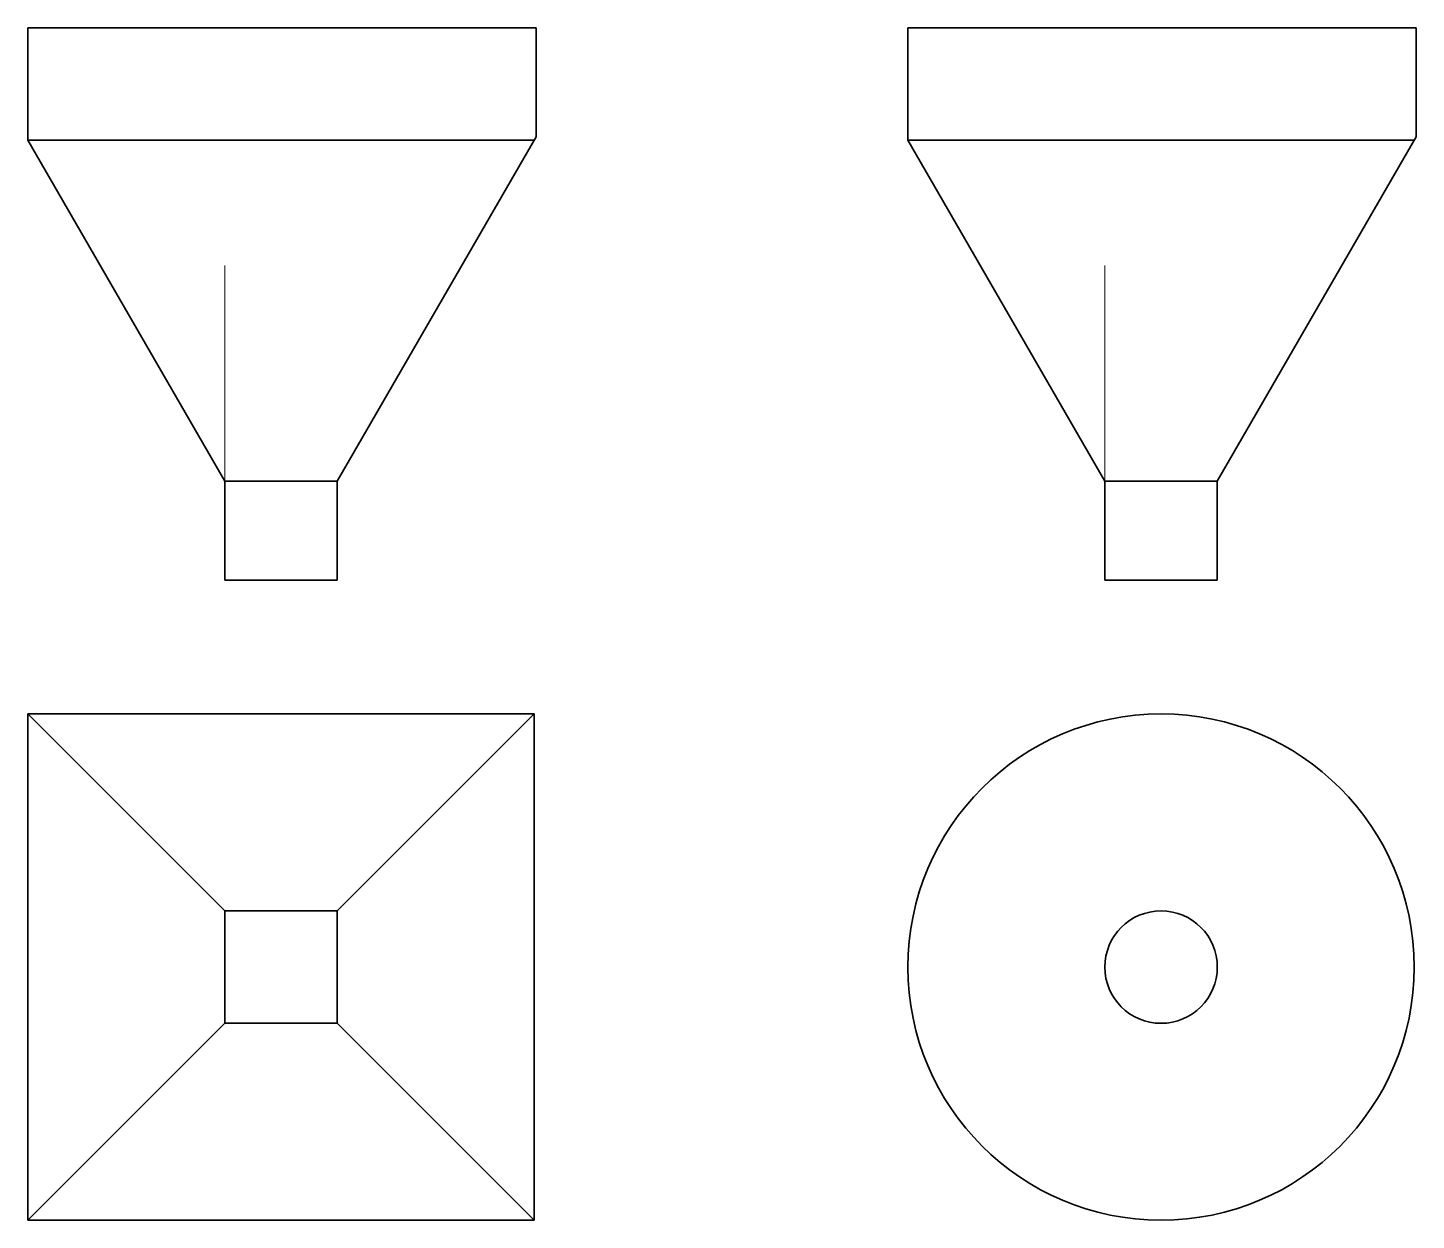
# Model space of a CAD drawing. Header units: millimetres. Extents: x 1078 to 1325, y 1654 to 1866.
import ezdxf

# ---------------------------------------------------------------- set-up
doc = ezdxf.new("R2010")
doc.units = ezdxf.units.MM

msp = doc.modelspace()

# ---------------------------------------------------------------- linework, layer by layer
at = {"lineweight": 35}
for p, q in [((1078.09, 1866.28), (1078.09, 1846.28)), ((1078.09, 1866.28), (1168.49, 1866.28)), ((1168.49, 1846.89), (1168.49, 1866.28)), ((1234.62, 1866.28), (1234.62, 1846.28)), ((1234.62, 1866.28), (1325.02, 1866.28)), ((1325.02, 1846.89), (1325.02, 1866.28)), ((1078.09, 1846.28), (1113.12, 1785.63)), ((1078.09, 1846.28), (1168.14, 1846.28)), ((1133.12, 1785.63), (1168.49, 1846.89)), ((1234.62, 1846.28), (1269.64, 1785.63)), ((1234.62, 1846.28), (1324.66, 1846.28)), ((1289.64, 1785.63), (1325.02, 1846.89)), ((1113.12, 1785.63), (1133.12, 1785.63)), ((1113.12, 1785.63), (1113.12, 1768.06)), ((1133.12, 1768.06), (1133.12, 1785.63)), ((1269.64, 1785.63), (1289.64, 1785.63)), ((1269.64, 1785.63), (1269.64, 1768.06)), ((1289.64, 1768.06), (1289.64, 1785.63)), ((1113.12, 1768.06), (1133.12, 1768.06)), ((1269.64, 1768.06), (1289.64, 1768.06)), ((1078.09, 1744.24), (1168.14, 1744.24)), ((1078.09, 1654.2), (1078.09, 1744.24)), ((1113.12, 1709.22), (1078.09, 1744.24)), ((1133.12, 1709.22), (1168.14, 1744.24)), ((1168.14, 1744.24), (1168.14, 1654.2)), ((1123.12, 1709.22), (1113.12, 1709.22)), ((1113.12, 1709.22), (1113.12, 1689.22)), ((1133.12, 1709.22), (1123.12, 1709.22)), ((1133.12, 1689.22), (1133.12, 1709.22)), ((1113.12, 1689.22), (1078.09, 1654.2)), ((1113.12, 1689.22), (1133.12, 1689.22)), ((1133.12, 1689.22), (1168.14, 1654.2)), ((1168.14, 1654.2), (1078.09, 1654.2))]:
    msp.add_line(p, q, dxfattribs=at)
at = {"lineweight": 15}
for p, q in [((1113.12, 1785.63), (1113.12, 1824.03)), ((1269.64, 1785.63), (1269.64, 1824.03))]:
    msp.add_line(p, q, dxfattribs=at)
at = {"lineweight": 35}
for radius in [45.02, 10]:
    msp.add_circle((1279.64, 1699.22), radius, dxfattribs=at)

doc.saveas('drawing.dxf')
